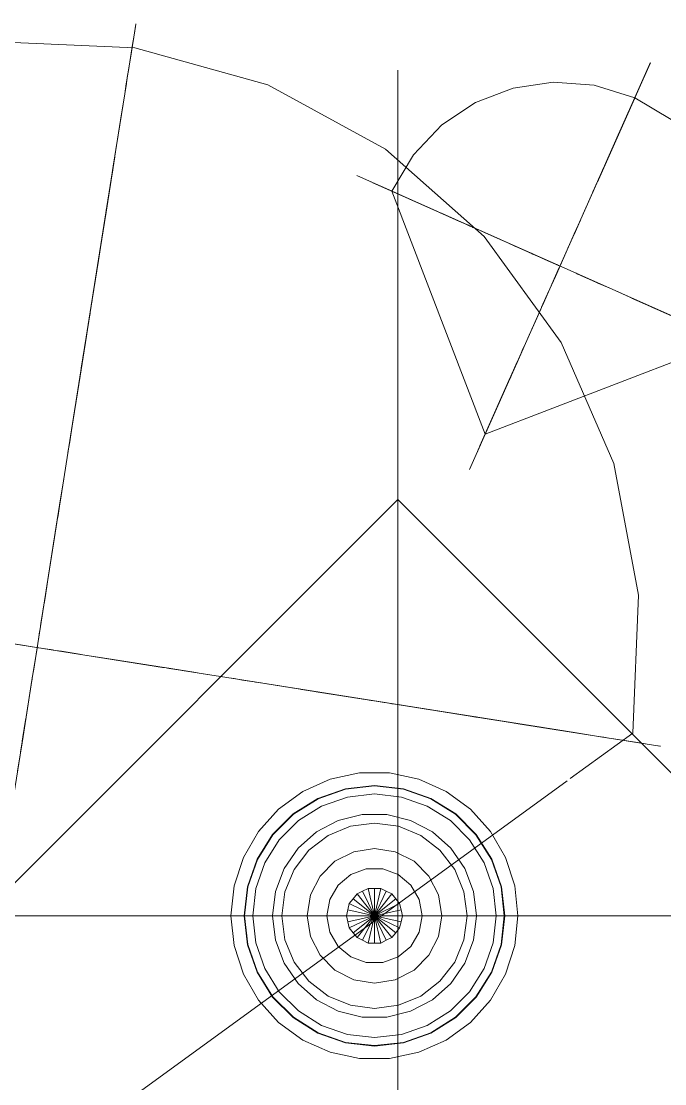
# Model space of a CAD drawing. Header units: inches. Extents: x -578 to 1873, y 397 to 1812.
# Drawn here: x 577.8 to 626.3, y 1001.2 to 1081.2 of the extents above; entities that cross this region are included whole.
import ezdxf

# ---------------------------------------------------------------- set-up
doc = ezdxf.new("R2010")
doc.units = ezdxf.units.IN
doc.header["$MEASUREMENT"] = 0
for name, color, linetype, lineweight in [('A-WALL', 113, 'Continuous', 13), ('L-PLNT', 71, 'Continuous', 9), ('L-SITE', 91, 'Continuous', 9)]:
    doc.layers.add(name, color=color, linetype=linetype, lineweight=lineweight)

# ---------------------------------------------------------------- blocks, each defined once
blk = doc.blocks.new('3D Cad File Example_dwg_Potted Tree - Potted Tree-1384878-_3D_-2992-Level 1')
at = {"layer": 'L-SITE'}
for p, q in [((-1.13, 10.753), (-3.341, 10.283)), ((1.13, 10.753), (-1.13, 10.753)), ((3.341, 10.283), (1.13, 10.753)), ((-3.341, 10.283), (-5.406, 9.364)), ((-2.183, 9.566), (0, 9.812)), ((0, 9.781), (-2.176, 9.536)), ((0, 9.812), (2.183, 9.566)), ((2.176, 9.536), (0, 9.781)), ((5.406, 9.364), (3.341, 10.283)), ((-5.406, 9.364), (-7.235, 8.035)), ((-6.118, 7.671), (-4.257, 8.84)), ((-4.244, 8.812), (-6.098, 7.647)), ((-4.257, 8.84), (-2.183, 9.566)), ((-2.176, 9.536), (-4.244, 8.812)), ((-3.979, 8.263), (-2.041, 8.941)), ((0, 9.171), (-2.041, 8.941)), ((2.041, 8.941), (0, 9.171)), ((3.979, 8.263), (2.041, 8.941)), ((4.244, 8.812), (2.176, 9.536)), ((2.183, 9.566), (4.257, 8.84)), ((4.244, 8.812), (6.098, 7.647)), ((4.257, 8.84), (6.118, 7.671)), ((5.406, 9.364), (7.235, 8.035)), ((-7.235, 8.035), (-8.747, 6.355)), ((-5.718, 7.17), (-3.979, 8.263)), ((5.718, 7.17), (3.979, 8.263)), ((8.747, 6.355), (7.235, 8.035)), ((-7.671, 6.118), (-6.118, 7.671)), ((-6.098, 7.647), (-7.647, 6.098)), ((-2.725, 7.186), (-0.926, 7.629)), ((0.926, 7.629), (-0.926, 7.629)), ((2.725, 7.186), (0.926, 7.629)), ((6.098, 7.647), (7.647, 6.098)), ((7.671, 6.118), (6.118, 7.671)), ((-5.718, 7.17), (-7.17, 5.718)), ((-4.366, 6.325), (-2.725, 7.186)), ((-3.49, 6.045), (-1.807, 6.743)), ((0, 6.981), (-1.807, 6.743)), ((1.807, 6.743), (0, 6.981)), ((3.49, 6.045), (1.807, 6.743)), ((4.366, 6.325), (2.725, 7.186)), ((7.17, 5.718), (5.718, 7.17)), ((-9.878, 4.398), (-8.747, 6.355)), ((-8.84, 4.257), (-7.671, 6.118)), ((-8.812, 4.244), (-7.647, 6.098)), ((-8.263, 3.979), (-7.17, 5.718)), ((-4.366, 6.325), (-5.753, 5.096)), ((-3.49, 6.045), (-4.936, 4.936)), ((4.936, 4.936), (3.49, 6.045)), ((5.753, 5.096), (4.366, 6.325)), ((8.263, 3.979), (7.17, 5.718)), ((7.647, 6.098), (8.812, 4.244)), ((8.84, 4.257), (7.671, 6.118)), ((8.747, 6.355), (9.878, 4.398)), ((-6.805, 3.572), (-5.753, 5.096)), ((-6.045, 3.49), (-4.936, 4.936)), ((-2.979, 4.1), (-1.566, 4.82)), ((0, 5.068), (-1.566, 4.82)), ((1.566, 4.82), (0, 5.068)), ((2.979, 4.1), (1.566, 4.82)), ((4.936, 4.936), (6.045, 3.49)), ((5.753, 5.096), (6.805, 3.572)), ((-9.878, 4.398), (-10.576, 2.248)), ((-9.566, 2.183), (-8.84, 4.257)), ((-8.812, 4.244), (-9.536, 2.176)), ((-2.979, 4.1), (-4.1, 2.979)), ((2.979, 4.1), (4.1, 2.979)), ((9.536, 2.176), (8.812, 4.244)), ((8.84, 4.257), (9.566, 2.183)), ((10.576, 2.248), (9.878, 4.398)), ((-8.941, 2.041), (-8.263, 3.979)), ((-7.462, 1.839), (-6.805, 3.572)), ((-6.743, 1.807), (-6.045, 3.49)), ((-0.622, 3.528), (-1.791, 3.103)), ((0.622, 3.528), (-0.622, 3.528)), ((1.791, 3.103), (0.622, 3.528)), ((6.743, 1.807), (6.045, 3.49)), ((7.462, 1.839), (6.805, 3.572)), ((8.941, 2.041), (8.263, 3.979)), ((-4.82, 1.566), (-4.1, 2.979)), ((-1.791, 3.103), (-2.744, 2.303)), ((2.744, 2.303), (1.791, 3.103)), ((4.82, 1.566), (4.1, 2.979)), ((-10.576, 2.248), (-10.813, 0)), ((-9.566, 2.183), (-9.812, 0)), ((-9.536, 2.176), (-9.781, 0)), ((-8.941, 2.041), (-9.171, 0)), ((-7.462, 1.839), (-7.685, 0)), ((-6.743, 1.807), (-6.981, 0)), ((-2.744, 2.303), (-3.367, 1.225)), ((-1.313, 1.646), (-1.605, 1.28)), ((-1.313, 1.646), (-0.891, 1.849)), ((-1.313, 1.646), (0, 0)), ((-0.469, 2.053), (-0.891, 1.849)), ((-0.891, 1.849), (0, 0)), ((-0.469, 2.053), (0, 2.053)), ((-0.469, 2.053), (0, 0)), ((0, 2.053), (0.469, 2.053)), ((0, 2.053), (0, 0)), ((0.469, 2.053), (0, 0)), ((0.891, 1.849), (0, 0)), ((1.313, 1.646), (0, 0)), ((0.891, 1.849), (0.469, 2.053)), ((1.313, 1.646), (0.891, 1.849)), ((1.313, 1.646), (1.605, 1.28)), ((2.744, 2.303), (3.367, 1.225)), ((6.981, 0), (6.743, 1.807)), ((7.685, 0), (7.462, 1.839)), ((9.171, 0), (8.941, 2.041)), ((9.536, 2.176), (9.781, 0)), ((9.566, 2.183), (9.812, 0)), ((10.576, 2.248), (10.813, 0)), ((-4.82, 1.566), (-5.068, 0)), ((-3.583, 0), (-3.367, 1.225)), ((-2.001, 0.457), (-1.897, 0.914)), ((-1.897, 0.914), (-1.605, 1.28)), ((-1.897, 0.914), (0, 0)), ((-1.605, 1.28), (0, 0)), ((1.605, 1.28), (0, 0)), ((1.897, 0.914), (0, 0)), ((1.897, 0.914), (1.605, 1.28)), ((2.001, 0.457), (1.897, 0.914)), ((3.583, 0), (3.367, 1.225)), ((5.068, 0), (4.82, 1.566)), ((-10.813, 0), (-10.576, -2.248)), ((-10.813, 0), (-9.812, 0)), ((-9.812, 0), (-9.566, -2.183)), ((-9.781, 0), (-9.536, -2.176)), ((-9.781, 0), (-9.171, 0)), ((-9.171, 0), (-8.941, -2.041)), ((-9.171, 0), (-7.685, 0)), ((-7.685, 0), (-7.462, -1.839)), ((-7.685, 0), (-6.981, 0)), ((-6.981, 0), (-6.743, -1.807)), ((-6.981, 0), (-5.068, 0)), ((-5.068, 0), (-4.82, -1.566)), ((-5.068, 0), (-3.583, 0)), ((-3.583, 0), (-3.367, -1.225)), ((-3.583, 0), (-2.105, 0)), ((-2.001, 0.457), (-2.105, 0)), ((-2.105, 0), (-2.001, -0.457)), ((-2.105, 0), (0, 0)), ((-2.001, 0.457), (0, 0)), ((-2.001, -0.457), (0, 0)), ((-1.897, -0.914), (0, 0)), ((-1.605, -1.28), (0, 0)), ((-1.313, -1.646), (0, 0)), ((-0.891, -1.849), (0, 0)), ((-0.469, -2.053), (0, 0)), ((2.001, 0.457), (0, 0)), ((2.105, 0), (0, 0)), ((0.469, -2.053), (0, 0)), ((0, -2.053), (0, 0)), ((1.313, -1.646), (0, 0)), ((0.891, -1.849), (0, 0)), ((2.001, -0.457), (0, 0)), ((1.897, -0.914), (0, 0)), ((1.605, -1.28), (0, 0)), ((2.001, 0.457), (2.105, 0)), ((2.105, 0), (2.001, -0.457)), ((3.583, 0), (2.105, 0)), ((3.583, 0), (3.367, -1.225)), ((5.068, 0), (3.583, 0)), ((5.068, 0), (4.82, -1.566)), ((6.981, 0), (5.068, 0)), ((6.981, 0), (6.743, -1.807)), ((7.685, 0), (6.981, 0)), ((7.685, 0), (7.462, -1.839)), ((9.171, 0), (7.685, 0)), ((9.171, 0), (8.941, -2.041)), ((9.781, 0), (9.171, 0)), ((9.781, 0), (9.536, -2.176)), ((9.812, 0), (9.566, -2.183)), ((10.813, 0), (9.812, 0)), ((10.813, 0), (10.576, -2.248)), ((-2.001, -0.457), (-1.897, -0.914)), ((2.001, -0.457), (1.897, -0.914)), ((-4.82, -1.566), (-4.1, -2.979)), ((-2.744, -2.303), (-3.367, -1.225)), ((-1.897, -0.914), (-1.605, -1.28)), ((-1.313, -1.646), (-1.605, -1.28)), ((1.313, -1.646), (1.605, -1.28)), ((1.897, -0.914), (1.605, -1.28)), ((2.744, -2.303), (3.367, -1.225)), ((4.82, -1.566), (4.1, -2.979)), ((-10.576, -2.248), (-9.878, -4.398)), ((-9.566, -2.183), (-8.84, -4.257)), ((-9.536, -2.176), (-8.812, -4.244)), ((-8.941, -2.041), (-8.263, -3.979)), ((-7.462, -1.839), (-6.805, -3.572)), ((-6.743, -1.807), (-6.045, -3.49)), ((-2.744, -2.303), (-1.791, -3.103)), ((-1.313, -1.646), (-0.891, -1.849)), ((-0.891, -1.849), (-0.469, -2.053)), ((-0.469, -2.053), (0, -2.053)), ((0.469, -2.053), (0, -2.053)), ((0.469, -2.053), (0.891, -1.849)), ((1.313, -1.646), (0.891, -1.849)), ((2.744, -2.303), (1.791, -3.103)), ((6.045, -3.49), (6.743, -1.807)), ((7.462, -1.839), (6.805, -3.572)), ((8.941, -2.041), (8.263, -3.979)), ((8.812, -4.244), (9.536, -2.176)), ((8.84, -4.257), (9.566, -2.183)), ((9.878, -4.398), (10.576, -2.248)), ((-2.979, -4.1), (-4.1, -2.979)), ((-1.791, -3.103), (-0.622, -3.528)), ((0.622, -3.528), (1.791, -3.103)), ((2.979, -4.1), (4.1, -2.979)), ((-8.263, -3.979), (-7.17, -5.718)), ((-5.753, -5.096), (-6.805, -3.572)), ((-4.936, -4.936), (-6.045, -3.49)), ((-0.622, -3.528), (0.622, -3.528)), ((6.045, -3.49), (4.936, -4.936)), ((5.753, -5.096), (6.805, -3.572)), ((8.263, -3.979), (7.17, -5.718)), ((-9.878, -4.398), (-8.747, -6.355)), ((-7.671, -6.118), (-8.84, -4.257)), ((-8.812, -4.244), (-7.647, -6.098)), ((-2.979, -4.1), (-1.566, -4.82)), ((1.566, -4.82), (2.979, -4.1)), ((8.812, -4.244), (7.647, -6.098)), ((7.671, -6.118), (8.84, -4.257)), ((9.878, -4.398), (8.747, -6.355)), ((-5.753, -5.096), (-4.366, -6.325)), ((-4.936, -4.936), (-3.49, -6.045)), ((-1.566, -4.82), (0, -5.068)), ((0, -5.068), (1.566, -4.82)), ((3.49, -6.045), (4.936, -4.936)), ((4.366, -6.325), (5.753, -5.096)), ((-8.747, -6.355), (-7.235, -8.035)), ((-6.118, -7.671), (-7.671, -6.118)), ((-7.647, -6.098), (-6.098, -7.647)), ((-7.17, -5.718), (-5.718, -7.17)), ((-4.366, -6.325), (-2.725, -7.186)), ((-3.49, -6.045), (-1.807, -6.743)), ((1.807, -6.743), (3.49, -6.045)), ((2.725, -7.186), (4.366, -6.325)), ((5.718, -7.17), (7.17, -5.718)), ((6.098, -7.647), (7.647, -6.098)), ((6.118, -7.671), (7.671, -6.118)), ((7.235, -8.035), (8.747, -6.355)), ((-5.718, -7.17), (-3.979, -8.263)), ((-2.725, -7.186), (-0.926, -7.629)), ((-1.807, -6.743), (0, -6.981)), ((0, -6.981), (1.807, -6.743)), ((0.926, -7.629), (2.725, -7.186)), ((5.718, -7.17), (3.979, -8.263)), ((-6.118, -7.671), (-4.257, -8.84)), ((-4.244, -8.812), (-6.098, -7.647)), ((-0.926, -7.629), (0.926, -7.629)), ((4.244, -8.812), (6.098, -7.647)), ((4.257, -8.84), (6.118, -7.671)), ((-5.406, -9.364), (-7.235, -8.035)), ((-3.979, -8.263), (-2.041, -8.941)), ((3.979, -8.263), (2.041, -8.941)), ((5.406, -9.364), (7.235, -8.035)), ((-5.406, -9.364), (-3.341, -10.283)), ((-4.257, -8.84), (-2.183, -9.566)), ((-4.244, -8.812), (-2.176, -9.536)), ((-2.183, -9.566), (0, -9.812)), ((-2.176, -9.536), (0, -9.781)), ((-2.041, -8.941), (0, -9.171)), ((0, -9.171), (2.041, -8.941)), ((0, -9.781), (2.176, -9.536)), ((0, -9.812), (2.183, -9.566)), ((2.176, -9.536), (4.244, -8.812)), ((2.183, -9.566), (4.257, -8.84)), ((3.341, -10.283), (5.406, -9.364)), ((-3.341, -10.283), (-1.13, -10.753)), ((1.13, -10.753), (3.341, -10.283)), ((-1.13, -10.753), (1.13, -10.753))]:
    blk.add_line(p, q, dxfattribs=at)
blk = doc.blocks.new('3D Cad File Example_dwg_RPC Shrub - Lupin 3_-10_-1394599-_3D_-2993-Level 1')
at = {"layer": 'L-PLNT'}
for p, q in [((0, 16.016), (0, 16.758)), ((0, 16.758), (0, 8.898)), ((0, 7.267), (0, 16.016)), ((0, 14.978), (0, 15.423)), ((0, 15.423), (0, 15.143)), ((0, 15.143), (0, 10.951)), ((0, 14.978), (0, 9.936)), ((0, 14.088), (0, 14.83)), ((0, 14.83), (0, 8.156)), ((0, 13.856), (-13.856, 0)), ((0, 9.194), (0, 14.088)), ((13.856, 0), (0, 13.856)), ((0, 8.14), (0, 10.951)), ((0, 9.87), (0, 10.084)), ((0, 10.084), (0, 8.898)), ((0, 8.156), (0, 9.936)), ((0, 9.521), (0, 9.897)), ((0, 9.897), (0, -10.099)), ((0, 9.87), (0, 9.476)), ((0, 7.118), (0, 9.639)), ((0, 9.593), (0, 9.639)), ((0, 9.593), (0, 9.505)), ((0, 9.521), (0, 9.188)), ((0, 9.505), (0, 9.389)), ((0, 9.476), (0, 6.822)), ((0, 9.389), (0, 9.257)), ((0, 9.257), (0, 9.123)), ((0, 8.898), (0, 9.194)), ((0, 9.188), (0, 8.88)), ((0, 8.343), (0, 9.144)), ((0, 9.144), (0, 7.563)), ((0, 9.123), (0, 8.999)), ((0, 8.898), (0, 8.999)), ((0, 8.88), (0, 8.58)), ((0, 8.58), (0, 8.272)), ((0, 7.803), (0, 8.343)), ((0, 6.822), (0, 8.305)), ((0, 8.204), (0, 8.305)), ((0, 8.272), (0, 7.939)), ((0, 8.204), (0, 8.08)), ((0, 7.563), (0, 8.14)), ((0, 8.08), (0, 7.945)), ((0, 7.945), (0, 7.813)), ((0, 7.939), (0, 7.563)), ((0, 7.813), (0, 7.697)), ((0, 7.479), (0, 7.803)), ((0, 7.609), (0, 7.697)), ((0, 7.563), (0, 7.609)), ((0, 7.415), (0, 7.563)), ((0, 7.426), (0, 7.563)), ((0, 7.479), (0, 7.415)), ((0, 7.426), (0, 7.321)), ((0, 6.377), (0, 7.422)), ((0, 7.415), (0, 7.422)), ((0, 6.822), (0, 7.415)), ((0, 7.321), (0, 7.239)), ((0, 7.267), (0, 7.118)), ((0, 7.239), (0, 7.172)), ((0, 7.172), (0, 7.11)), ((0, 7.11), (0, 7.046)), ((0, 7.046), (0, 6.97)), ((0, 6.97), (0, 6.377)), ((0, 6.822), (0, 5.932)), ((0, 3.559), (0, 5.932)), ((0, 5.19), (0, 5.339)), ((0, 4.301), (0, 5.339)), ((0, 5.19), (0, 4.301)), ((0, 4.301), (0, 3.559)), ((0, 4.301), (0, 3.707)), ((0, 3.114), (0, 3.707)), ((0, 2.037), (0, 3.389)), ((0, 3.389), (0, 3.198)), ((0, 3.198), (0, 2.373)), ((0, 2.224), (0, 3.114)), ((0, 2.373), (0, 2.224)), ((0, 2.037), (0, 2.224)), ((0, 2.224), (0, 0.845)), ((0, 1.038), (0, 1.483)), ((0, 1.483), (0, 0.117)), ((0, 1.038), (0, -1.335)), ((0, 0.845), (0, 0.206)), ((-13.856, 0), (-13.49, -3.175)), ((0, 0.117), (0, 0.206)), ((13.856, 0), (13.49, -3.175)), ((-15.997, 0), (-16.758, 0)), ((-16.758, 0), (-16.609, 0)), ((-8.898, 0), (-16.609, 0)), ((-16.448, 0), (-16.461, 0)), ((-16.461, 0), (-14.601, 0)), ((-16.448, 0), (-14.431, 0)), ((-15.997, 0), (-13.82, 0)), ((-14.601, 0), (-10.557, 0)), ((-8.008, 0), (-14.431, 0)), ((-10.381, 0), (-13.94, 0)), ((-13.94, 0), (-13.738, 0)), ((-13.738, 0), (-13.82, 0)), ((-13.792, 0), (-13.05, 0)), ((-13.792, 0), (-8.453, 0)), ((-13.05, 0), (-7.118, 0)), ((-8.749, 0), (-11.271, 0)), ((-11.271, 0), (-10.381, 0)), ((-7.86, 0), (-10.557, 0)), ((9.897, 0), (-10.099, 0)), ((-10.099, 0), (-8.327, 0)), ((-7.86, 0), (-9.788, 0)), ((-9.788, 0), (-9.701, 0)), ((-9.701, 0), (-9.54, 0)), ((-9.54, 0), (-9.33, 0)), ((-9.33, 0), (-9.092, 0)), ((-8.898, 0), (-9.194, 0)), ((-9.194, 0), (-8.008, 0)), ((-9.092, 0), (-8.852, 0)), ((-8.852, 0), (-8.631, 0)), ((-8.749, 0), (-8.356, 0)), ((-8.453, 0), (-8.631, 0)), ((-8.327, 0), (-8.356, 0)), ((-8.11, 0), (-8.156, 0)), ((-8.156, 0), (-5.91, 0)), ((-8.022, 0), (-8.11, 0)), ((-7.64, 0), (-8.022, 0)), ((-7.516, 0), (-7.64, 0)), ((-7.516, 0), (-7.415, 0)), ((-7.415, 0), (-4.597, 0)), ((-7.118, 0), (-6.97, 0)), ((-6.97, 0), (-6.109, 0)), ((-5.91, 0), (-6.109, 0)), ((-4.301, 0), (-5.042, 0)), ((-4.597, 0), (-5.042, 0)), ((-2.669, 0), (-4.301, 0)), ((-2.651, 0), (-3.784, 0)), ((-3.784, 0), (-3.739, 0)), ((-3.739, 0), (-3.137, 0)), ((-2.076, 0), (-3.137, 0)), ((-2.669, 0), (-2.373, 0)), ((-1.78, 0), (-2.651, 0)), ((-1.483, 0), (-2.373, 0)), ((-2.076, 0), (-1.78, 0)), ((-1.335, 0), (-1.483, 0)), ((1.038, 0), (-1.335, 0)), ((1.483, 0), (0.117, 0)), ((0.117, 0), (0.206, 0)), ((0.845, 0), (0.206, 0)), ((2.225, 0), (0.845, 0)), ((1.038, 0), (1.483, 0)), ((2.037, 0), (2.225, 0)), ((2.037, 0), (3.389, 0)), ((2.225, 0), (3.114, 0)), ((2.373, 0), (2.225, 0)), ((3.198, 0), (2.373, 0)), ((3.114, 0), (3.708, 0)), ((3.389, 0), (3.198, 0)), ((4.301, 0), (3.559, 0)), ((3.559, 0), (5.932, 0)), ((4.301, 0), (3.708, 0)), ((5.19, 0), (4.301, 0)), ((4.301, 0), (5.339, 0)), ((5.19, 0), (5.339, 0)), ((6.822, 0), (5.932, 0)), ((6.97, 0), (6.377, 0)), ((6.377, 0), (7.422, 0)), ((6.822, 0), (7.415, 0)), ((9.476, 0), (6.822, 0)), ((6.822, 0), (8.305, 0)), ((7.046, 0), (6.97, 0)), ((7.11, 0), (7.046, 0)), ((7.172, 0), (7.11, 0)), ((7.267, 0), (7.118, 0)), ((7.118, 0), (9.639, 0)), ((7.239, 0), (7.172, 0)), ((7.321, 0), (7.239, 0)), ((7.267, 0), (16.016, 0)), ((7.426, 0), (7.321, 0)), ((7.479, 0), (7.415, 0)), ((7.415, 0), (7.563, 0)), ((7.415, 0), (7.422, 0)), ((7.426, 0), (7.563, 0)), ((7.479, 0), (7.803, 0)), ((7.939, 0), (7.563, 0)), ((7.563, 0), (8.14, 0)), ((9.144, 0), (7.563, 0)), ((7.563, 0), (7.609, 0)), ((7.609, 0), (7.697, 0)), ((7.814, 0), (7.697, 0)), ((7.803, 0), (8.343, 0)), ((7.945, 0), (7.814, 0)), ((8.272, 0), (7.939, 0)), ((8.08, 0), (7.945, 0)), ((8.204, 0), (8.08, 0)), ((8.14, 0), (10.951, 0)), ((14.83, 0), (8.156, 0)), ((8.156, 0), (9.936, 0)), ((8.204, 0), (8.305, 0)), ((8.58, 0), (8.272, 0)), ((8.343, 0), (9.144, 0)), ((8.88, 0), (8.58, 0)), ((9.188, 0), (8.88, 0)), ((10.084, 0), (8.898, 0)), ((8.898, 0), (8.999, 0)), ((16.758, 0), (8.898, 0)), ((8.898, 0), (9.195, 0)), ((9.123, 0), (8.999, 0)), ((9.257, 0), (9.123, 0)), ((9.521, 0), (9.188, 0)), ((9.195, 0), (14.088, 0)), ((9.389, 0), (9.257, 0)), ((9.505, 0), (9.389, 0)), ((9.87, 0), (9.476, 0)), ((9.593, 0), (9.505, 0)), ((9.521, 0), (9.897, 0)), ((9.593, 0), (9.639, 0)), ((9.87, 0), (10.084, 0)), ((14.978, 0), (9.936, 0)), ((15.143, 0), (10.951, 0)), ((14.088, 0), (14.83, 0)), ((14.978, 0), (15.423, 0)), ((15.423, 0), (15.143, 0)), ((16.016, 0), (16.758, 0)), ((0, -1.335), (0, -1.483)), ((0, -1.483), (0, -2.373)), ((0, -2.076), (0, -1.78)), ((0, -1.78), (0, -2.651)), ((0, -2.076), (0, -3.138)), ((0, -2.669), (0, -2.373)), ((-13.49, -3.175), (-12.447, -6.091)), ((0, -2.651), (0, -3.784)), ((0, -2.669), (0, -4.301)), ((0, -3.739), (0, -3.138)), ((13.49, -3.175), (12.447, -6.091)), ((0, -3.784), (0, -3.739)), ((0, -4.301), (0, -5.042)), ((0, -7.415), (0, -4.597)), ((0, -4.597), (0, -5.042)), ((-12.447, -6.091), (-10.81, -8.663)), ((0, -8.156), (0, -5.91)), ((0, -5.91), (0, -6.109)), ((0, -6.97), (0, -6.109)), ((12.447, -6.091), (10.81, -8.663)), ((0, -7.118), (0, -6.97)), ((0, -13.05), (0, -7.118)), ((0, -7.516), (0, -7.415)), ((0, -7.516), (0, -7.64)), ((0, -7.64), (0, -8.022)), ((0, -7.86), (0, -9.788)), ((0, -7.86), (0, -10.558)), ((-10.81, -8.663), (-8.663, -10.81)), ((0, -9.195), (0, -8.008)), ((0, -8.008), (0, -14.431)), ((0, -8.022), (0, -8.11)), ((0, -8.11), (0, -8.156)), ((0, -10.099), (0, -8.327)), ((0, -8.327), (0, -8.356)), ((0, -8.75), (0, -8.356)), ((0, -13.792), (0, -8.453)), ((0, -8.453), (0, -8.631)), ((0, -8.852), (0, -8.631)), ((0, -8.75), (0, -11.271)), ((10.81, -8.663), (8.663, -10.81)), ((0, -9.092), (0, -8.852)), ((0, -8.898), (0, -9.195)), ((0, -8.898), (0, -16.609)), ((0, -9.33), (0, -9.092)), ((0, -9.54), (0, -9.33)), ((0, -9.701), (0, -9.54)), ((0, -9.788), (0, -9.701)), ((0, -11.271), (0, -10.381)), ((0, -10.381), (0, -13.94)), ((-8.663, -10.81), (-6.091, -12.447)), ((0, -14.602), (0, -10.558)), ((8.663, -10.81), (6.091, -12.447)), ((-6.091, -12.447), (-3.175, -13.49)), ((3.175, -13.49), (6.091, -12.447)), ((-3.175, -13.49), (0, -13.856)), ((0, -13.792), (0, -13.05)), ((0, -13.856), (3.175, -13.49)), ((0, -13.94), (0, -13.738)), ((0, -13.738), (0, -13.82)), ((0, -15.997), (0, -13.82)), ((0, -16.448), (0, -14.431)), ((0, -16.461), (0, -14.602)), ((0, -15.997), (0, -16.758)), ((0, -16.448), (0, -16.461)), ((0, -16.758), (0, -16.609))]:
    blk.add_line(p, q, dxfattribs=at)
blk = doc.blocks.new('3D Cad File Example_dwg_RPC Shrub - Prairie Dropseed 5_-0_-1394609-_3D_-V67-Level 1')
at = {"layer": 'L-PLNT'}
for p, q in [((0, 45.113), (-40.801, 4.312)), ((0.214, 12.373), (0.214, 7.107)), ((0.214, 10.093), (0.214, 7.918)), ((0.214, 7.445), (0.214, 8.618)), ((0.214, 8.471), (0.214, 6.128)), ((0.214, 7.918), (0.214, 7.978)), ((0.214, 7.978), (0.214, 7.923)), ((0.214, 7.923), (0.214, 7.425)), ((0.214, 6.606), (0.214, 7.918)), ((0.214, 7.918), (0.214, 7.789)), ((0.214, 7.789), (0.214, 7.461)), ((0.214, 7.461), (0.214, 6.187)), ((0.214, 7.445), (0.214, 7.425)), ((0.214, 3.16), (0.214, 7.107)), ((0.214, 6.606), (0.214, 3.48)), ((0.214, 6.187), (0.214, 5.964)), ((0.214, 5.991), (0.214, 6.128)), ((0.214, 5.964), (0.214, 5.991)), ((-41.004, 4.109), (-45.113, 0)), ((0.214, 3.48), (0.214, 0.707)), ((0.214, 3.16), (0.214, 3.109)), ((0.214, 3.109), (0.214, 2.974)), ((0.214, 2.974), (0.214, 2.3)), ((0.214, 2.3), (0.214, -8.918)), ((-47.282, 0.649), (-47.34, 0.649)), ((-47.134, 0.649), (-47.34, 0.649)), ((-47.165, 0.649), (-47.282, 0.649)), ((-47.165, 0.649), (-46.465, 0.649)), ((-47.134, 0.649), (-46.795, 0.649)), ((-46.795, 0.649), (-44.713, 0.649)), ((-46.465, 0.649), (-45.764, 0.649)), ((-45.764, 0.649), (-43.781, 0.649)), ((-44.713, 0.649), (-42.748, 0.649)), ((-43.781, 0.649), (-43.387, 0.649)), ((-43.387, 0.649), (-43.002, 0.649)), ((-43.002, 0.649), (-42.611, 0.649)), ((-42.758, 0.649), (-42.786, 0.649)), ((-42.786, 0.649), (-36.481, 0.649)), ((-42.611, 0.649), (-42.758, 0.649)), ((-42.748, 0.649), (-41.996, 0.649)), ((-41.996, 0.649), (-41.084, 0.649)), ((-41.084, 0.649), (-39.984, 0.649)), ((-39.984, 0.649), (-16.366, 0.649)), ((-38.232, 0.649), (-36.075, 0.649)), ((-38.232, 0.649), (-33.678, 0.649)), ((-37.181, 0.649), (-37.29, 0.649)), ((-37.29, 0.649), (-37.221, 0.649)), ((-37.221, 0.649), (-36.167, 0.649)), ((-37.094, 0.649), (-37.181, 0.649)), ((-37.181, 0.649), (-36.906, 0.649)), ((-37.181, 0.649), (-33.81, 0.649)), ((-37.094, 0.649), (-36.952, 0.649)), ((-36.952, 0.649), (-36.499, 0.649)), ((-36.906, 0.649), (-36.195, 0.649)), ((-36.499, 0.649), (-36.441, 0.649)), ((-36.441, 0.649), (-36.481, 0.649)), ((-36.195, 0.649), (-32.42, 0.649)), ((-35.955, 0.649), (-36.167, 0.649)), ((-36.075, 0.649), (-35.955, 0.649)), ((-27.723, 0.649), (-35.08, 0.649)), ((-32.978, 0.649), (-35.08, 0.649)), ((-33.81, 0.649), (-32.102, 0.649)), ((-33.678, 0.649), (-33.328, 0.649)), ((-32.912, 0.649), (-33.365, 0.649)), ((-33.365, 0.649), (-33.102, 0.649)), ((-33.328, 0.649), (-33.145, 0.649)), ((-33.249, 0.649), (-33.266, 0.649)), ((-33.266, 0.649), (-32.912, 0.649)), ((-33.249, 0.649), (-33.153, 0.649)), ((-33.153, 0.649), (-32.419, 0.649)), ((-33.145, 0.649), (-32.667, 0.649)), ((-33.102, 0.649), (-32.731, 0.649)), ((-26.497, 0.649), (-32.978, 0.649)), ((-32.731, 0.649), (-30.134, 0.649)), ((-29.65, 0.649), (-32.667, 0.649)), ((-32.42, 0.649), (-32.102, 0.649)), ((-32.419, 0.649), (-31.785, 0.649)), ((-31.785, 0.649), (-29.3, 0.649)), ((-30.134, 0.649), (-29.783, 0.649)), ((-29.783, 0.649), (-29.65, 0.649)), ((-29.3, 0.649), (-24.078, 0.649)), ((-27.723, 0.649), (-27.634, 0.649)), ((-27.634, 0.649), (-27.481, 0.649)), ((-27.481, 0.649), (-27.284, 0.649)), ((-27.284, 0.649), (-27.065, 0.649)), ((-27.065, 0.649), (-26.847, 0.649)), ((-26.847, 0.649), (-26.65, 0.649)), ((-26.65, 0.649), (-26.497, 0.649)), ((-24.078, 0.649), (-26.277, 0.649)), ((-26.251, 0.649), (-26.277, 0.649)), ((-26.251, 0.649), (-26.104, 0.649)), ((-26.104, 0.649), (-25.796, 0.649)), ((-21.067, 0.649), (-25.796, 0.649)), ((-24.985, 0.649), (-25.343, 0.649)), ((-25.343, 0.649), (-25.271, 0.649)), ((-25.271, 0.649), (-25.103, 0.649)), ((-25.103, 0.649), (-24.884, 0.649)), ((-24.985, 0.649), (-21.943, 0.649)), ((-24.884, 0.649), (-24.628, 0.649)), ((-24.628, 0.649), (-24.063, 0.649)), ((-23.519, 0.649), (-24.063, 0.649)), ((-23.519, 0.649), (-19.841, 0.649)), ((-21.943, 0.649), (-20.131, 0.649)), ((-21.019, 0.649), (-21.067, 0.649)), ((-20.192, 0.649), (-21.019, 0.649)), ((-20.131, 0.649), (-20.192, 0.649)), ((-19.777, 0.649), (-19.967, 0.649)), ((-19.967, 0.649), (-19.951, 0.649)), ((-19.951, 0.649), (-19.841, 0.649)), ((-19.841, 0.649), (-19.777, 0.649)), ((-19.841, 0.649), (-16.513, 0.649)), ((-15.462, 0.649), (-16.864, 0.649)), ((-16.475, 0.649), (-16.864, 0.649)), ((-16.513, 0.649), (-16.455, 0.649)), ((-16.455, 0.649), (-16.475, 0.649)), ((-10.854, 0.649), (-16.366, 0.649)), ((-15.065, 0.649), (-15.462, 0.649)), ((-14.806, 0.649), (-15.065, 0.649)), ((-14.806, 0.649), (-14.411, 0.649)), ((-14.411, 0.649), (-14.116, 0.649)), ((-14.116, 0.649), (-12.31, 0.649)), ((-12.31, 0.649), (-11.728, 0.649)), ((-11.26, 0.649), (-11.728, 0.649)), ((-9.507, 0.649), (-11.26, 0.649)), ((-9.857, 0.649), (-11.084, 0.649)), ((-11.084, 0.649), (-10.614, 0.649)), ((-10.745, 0.649), (-10.854, 0.649)), ((-10.582, 0.649), (-10.745, 0.649)), ((-10.614, 0.649), (-8.169, 0.649)), ((-10.377, 0.649), (-10.582, 0.649)), ((-10.14, 0.649), (-10.377, 0.649)), ((-9.883, 0.649), (-10.14, 0.649)), ((-9.617, 0.649), (-9.883, 0.649)), ((-9.857, 0.649), (-9.507, 0.649)), ((-9.353, 0.649), (-9.617, 0.649)), ((1.865, 0.649), (-9.353, 0.649)), ((-8.169, 0.649), (-4.778, 0.649)), ((-4.778, 0.649), (-3.749, 0.649)), ((-3.749, 0.649), (-3.276, 0.649)), ((-3.276, 0.649), (-3.029, 0.649)), ((-3.029, 0.649), (-2.565, 0.649)), ((-2.565, 0.649), (-1.8, 0.649)), ((-1.8, 0.649), (-1.635, 0.649)), ((-1.414, 0.649), (-1.635, 0.649)), ((-1.179, 0.649), (-1.414, 0.649)), ((-0.971, 0.649), (-1.179, 0.649)), ((-0.832, 0.649), (-0.971, 0.649)), ((-0.803, 0.649), (-0.925, 0.649)), ((-0.925, 0.649), (-0.6, 0.649)), ((-0.803, 0.649), (-0.832, 0.649)), ((-0.6, 0.649), (0.272, 0.649)), ((0.214, -0.165), (0.214, 0.707)), ((3.045, 0.649), (0.272, 0.649)), ((-45.113, 0), (-43.92, -10.337)), ((0.214, -0.49), (0.214, -0.165)), ((0.214, -0.368), (0.214, -0.49)), ((0.214, -0.368), (0.214, -0.397)), ((0.214, -0.397), (0.214, -0.536)), ((0.214, -0.536), (0.214, -0.744)), ((0.214, -0.744), (0.214, -0.979)), ((0.214, -0.979), (0.214, -1.2)), ((0.214, -1.365), (0.214, -1.2)), ((0.214, -2.13), (0.214, -1.365)), ((0.214, -2.594), (0.214, -2.13)), ((0.214, -2.841), (0.214, -2.594)), ((0.214, -3.314), (0.214, -2.841)), ((0.214, -4.343), (0.214, -3.314)), ((0.214, -7.734), (0.214, -4.343)), ((0.214, -10.178), (0.214, -7.734)), ((0.214, -8.918), (0.214, -9.182)), ((0.214, -9.422), (0.214, -9.072)), ((0.214, -9.072), (0.214, -10.825)), ((0.214, -9.182), (0.214, -9.448)), ((0.214, -9.422), (0.214, -10.649)), ((0.214, -9.448), (0.214, -9.705)), ((-43.92, -10.337), (-40.524, -19.83)), ((0.214, -9.705), (0.214, -9.942)), ((0.214, -9.942), (0.214, -10.147)), ((0.214, -10.147), (0.214, -10.31)), ((0.214, -10.649), (0.214, -10.178)), ((0.214, -10.31), (0.214, -10.419)), ((0.214, -10.419), (0.214, -15.931)), ((0.214, -10.825), (0.214, -11.293)), ((0.214, -11.875), (0.214, -11.293)), ((0.214, -13.681), (0.214, -11.875)), ((0.214, -13.976), (0.214, -13.681)), ((0.214, -14.371), (0.214, -13.976)), ((0.214, -14.371), (0.214, -14.63)), ((0.214, -14.63), (0.214, -15.027)), ((0.214, -15.027), (0.214, -16.429)), ((0.214, -39.549), (0.214, -15.931)), ((0.214, -16.078), (0.214, -16.02)), ((0.214, -16.02), (0.214, -16.04)), ((0.214, -16.04), (0.214, -16.429)), ((0.214, -19.406), (0.214, -16.078)), ((-40.524, -19.83), (-35.195, -28.206)), ((0.214, -19.406), (0.214, -19.342)), ((0.214, -19.342), (0.214, -19.532)), ((0.214, -23.084), (0.214, -19.406)), ((0.214, -19.516), (0.214, -19.406)), ((0.214, -19.532), (0.214, -19.516)), ((0.214, -21.508), (0.214, -19.696)), ((0.214, -19.696), (0.214, -19.757)), ((0.214, -19.757), (0.214, -20.584)), ((0.214, -20.584), (0.214, -20.632)), ((0.214, -20.632), (0.214, -25.361)), ((0.214, -24.55), (0.214, -21.508)), ((0.214, -23.084), (0.214, -23.628)), ((0.214, -24.193), (0.214, -23.628)), ((0.214, -28.865), (0.214, -23.643)), ((0.214, -23.643), (0.214, -25.842)), ((0.214, -24.449), (0.214, -24.193)), ((0.214, -24.668), (0.214, -24.449)), ((0.214, -24.55), (0.214, -24.908)), ((0.214, -24.836), (0.214, -24.668)), ((0.214, -24.908), (0.214, -24.836)), ((0.214, -25.669), (0.214, -25.361)), ((0.214, -25.816), (0.214, -25.669)), ((0.214, -25.816), (0.214, -25.842)), ((0.214, -26.215), (0.214, -26.062)), ((0.214, -26.062), (0.214, -32.543)), ((0.214, -26.412), (0.214, -26.215)), ((0.214, -26.63), (0.214, -26.412)), ((0.214, -26.849), (0.214, -26.63)), ((0.214, -27.046), (0.214, -26.849)), ((0.214, -27.199), (0.214, -27.046)), ((0.214, -27.288), (0.214, -27.199)), ((0.214, -27.288), (0.214, -34.645)), ((-35.195, -28.206), (-28.206, -35.195)), ((0.214, -31.35), (0.214, -28.865)), ((0.214, -29.348), (0.214, -29.215)), ((0.214, -29.215), (0.214, -32.232)), ((0.214, -29.699), (0.214, -29.348)), ((0.214, -32.296), (0.214, -29.699)), ((0.214, -31.984), (0.214, -31.35)), ((0.214, -31.985), (0.214, -31.667)), ((0.214, -33.375), (0.214, -31.667)), ((0.214, -32.718), (0.214, -31.984)), ((0.214, -35.759), (0.214, -31.985)), ((0.214, -32.71), (0.214, -32.232)), ((0.214, -32.667), (0.214, -32.296)), ((0.214, -32.831), (0.214, -32.477)), ((0.214, -32.477), (0.214, -32.93)), ((0.214, -32.543), (0.214, -34.645)), ((0.214, -32.93), (0.214, -32.667)), ((0.214, -32.893), (0.214, -32.71)), ((0.214, -32.814), (0.214, -32.718)), ((0.214, -32.814), (0.214, -32.831)), ((0.214, -33.243), (0.214, -32.893)), ((0.214, -37.797), (0.214, -33.243)), ((0.214, -36.746), (0.214, -33.375)), ((-28.206, -35.195), (-19.83, -40.524)), ((0.214, -35.64), (0.214, -35.52)), ((0.214, -35.52), (0.214, -35.732)), ((0.214, -37.797), (0.214, -35.64)), ((0.214, -36.786), (0.214, -35.732)), ((0.214, -36.471), (0.214, -35.759)), ((0.214, -36.064), (0.214, -36.006)), ((0.214, -36.006), (0.214, -36.046)), ((0.214, -42.351), (0.214, -36.046)), ((0.214, -36.517), (0.214, -36.064)), ((0.214, -36.746), (0.214, -36.471)), ((0.214, -36.659), (0.214, -36.517)), ((0.214, -36.659), (0.214, -36.746)), ((0.214, -36.746), (0.214, -36.855)), ((0.214, -36.855), (0.214, -36.786)), ((0.214, -40.649), (0.214, -39.549)), ((-19.83, -40.524), (-10.337, -43.92)), ((0.214, -41.561), (0.214, -40.649)), ((0.214, -42.313), (0.214, -41.561)), ((0.214, -42.567), (0.214, -42.176)), ((0.214, -42.176), (0.214, -42.323)), ((0.214, -44.278), (0.214, -42.313)), ((0.214, -42.323), (0.214, -42.351)), ((0.214, -42.952), (0.214, -42.567)), ((0.214, -43.346), (0.214, -42.952)), ((-10.337, -43.92), (0, -45.113)), ((0, -45.113), (10.337, -43.92)), ((0.214, -45.329), (0.214, -43.346)), ((0.214, -46.36), (0.214, -44.278)), ((0.214, -46.03), (0.214, -45.329)), ((0.214, -46.73), (0.214, -46.03)), ((0.214, -46.699), (0.214, -46.36)), ((0.214, -46.699), (0.214, -46.905)), ((0.214, -46.73), (0.214, -46.847)), ((0.214, -46.847), (0.214, -46.905))]:
    blk.add_line(p, q, dxfattribs=at)
blk = doc.blocks.new('3D Cad File Example_dwg_Tree - Honey-Locust - 15_ Canopy-1817699-_3D_-V75-Level 1')
at = {"layer": 'L-PLNT'}
for p, q in [((2, 63.474), (2, 63.676)), ((2, 63.676), (2, 63.501)), ((2, 63.501), (2, 62.753)), ((2, 63.474), (2, 63.089)), ((2, 62.715), (2, 63.089)), ((2, 62.753), (2, 61.24)), ((2, 62.547), (2, 62.715)), ((2, 62.329), (2, 62.547)), ((2, 61.76), (2, 62.329)), ((2, 61.76), (2, 60.969)), ((2, 61.24), (2, 59.299)), ((2, 60.969), (2, 60.087)), ((2, 60.087), (2, 59.243)), ((2, 59.299), (2, 57.431)), ((2, 59.243), (2, 58.567)), ((2, 58.188), (2, 58.567)), ((2, 58.174), (2, 58.188)), ((2, 58.188), (2, 58.165)), ((2, 58.051), (2, 58.188)), ((2, 58.125), (2, 58.174)), ((2, 58.165), (2, 58.112)), ((2, 58.034), (2, 58.125)), ((2, 58.112), (2, 58.051)), ((2, 58.051), (2, 58.006)), ((2, 57.998), (2, 58.051)), ((2, 57.894), (2, 58.034)), ((2, 58.006), (2, 57.998)), ((2, 57.696), (2, 57.894)), ((2, 57.433), (2, 57.696)), ((2, 57.099), (2, 57.433)), ((2, 57.431), (2, 55.681)), ((2, 56.559), (2, 57.099)), ((2, 55.767), (2, 56.559)), ((2, 54.846), (2, 55.767)), ((2, 55.681), (2, 54.095)), ((2, 54.846), (2, 53.916)), ((2, 54.095), (2, 52.719)), ((2, 53.916), (2, 53.102)), ((2, 53.102), (2, 52.524)), ((2, 52.719), (2, 51.598)), ((2, 52.524), (2, 52.304)), ((2, 52.304), (2, 52.118)), ((2, 52.118), (2, 51.62)), ((2, 51.62), (2, 50.897)), ((2, 51.598), (2, 50.778)), ((2, 50.897), (2, 50.037)), ((2, 50.778), (2, 50.233)), ((2, 50.233), (2, 49.859)), ((2, 50.037), (2, 49.127)), ((2, 49.859), (2, 49.589)), ((2, 49.589), (2, 49.353)), ((2, 49.353), (2, 49.082)), ((2, 49.127), (2, 48.255)), ((2, 49.082), (2, 48.708)), ((2, 48.708), (2, 48.163)), ((2, 48.255), (2, 47.509)), ((2, 48.163), (2, 47.579)), ((2, 47.876), (2, 47.979)), ((2, 47.902), (2, 47.979)), ((2, 47.498), (2, 47.902)), ((2, 47.742), (2, 47.876)), ((2, 47.648), (2, 47.751)), ((2, 47.751), (2, 47.727)), ((2, 47.727), (2, 47.742)), ((2, 47.441), (2, 47.648)), ((2, 47.579), (2, 47.121)), ((2, 47.509), (2, 46.815)), ((2, 46.618), (2, 47.498)), ((2, 47.15), (2, 47.441)), ((2, 46.796), (2, 47.15)), ((2, 47.121), (2, 46.768)), ((2, 46.815), (2, 46.041)), ((2, 46.4), (2, 46.796)), ((2, 46.768), (2, 46.498)), ((2, 45.112), (2, 46.618)), ((2, 46.498), (2, 46.292)), ((2, 45.984), (2, 46.4)), ((2, 46.292), (2, 46.127)), ((2, 46.127), (2, 45.984)), ((2, 46.041), (2, 45.187)), ((2, 45.187), (2, 44.253)), ((2, 43.453), (2, 45.112)), ((2, 44.253), (2, 43.239)), ((2, 42.146), (2, 43.453)), ((2, 43.239), (2, 42.145)), ((2, 41.086), (2, 42.146)), ((2, 42.145), (2, 40.971)), ((2, 40.171), (2, 41.086)), ((2, 40.971), (2, 39.991)), ((2, 39.298), (2, 40.171)), ((2, 39.991), (2, 39.404)), ((2, 39.404), (2, 39.095)), ((2, 38.364), (2, 39.298)), ((2, 38.95), (2, 39.095)), ((2, 38.855), (2, 38.95)), ((2, 38.695), (2, 38.855)), ((2, 38.355), (2, 38.695)), ((2, 37.266), (2, 38.364)), ((2, 37.718), (2, 38.355)), ((2, 36.806), (2, 37.718)), ((2, 36.263), (2, 37.266)), ((2, 35.719), (2, 36.806)), ((2, 35.623), (2, 36.263)), ((2, 34.556), (2, 35.719)), ((2, 35.253), (2, 35.623)), ((2, 35.062), (2, 35.253)), ((2, 34.959), (2, 35.062)), ((2, 34.852), (2, 34.959)), ((2, 34.65), (2, 34.852)), ((2, 34.457), (2, 34.65)), ((2, 33.415), (2, 34.556)), ((2, 34.359), (2, 34.457)), ((2, 34.239), (2, 34.359)), ((2, 33.977), (2, 34.239)), ((2, 33.456), (2, 33.977)), ((2, 32.557), (2, 33.456)), ((2, 32.397), (2, 33.415)), ((2, 31.163), (2, 32.557)), ((2, 31.599), (2, 32.397)), ((2, 31.343), (-29.343, 0)), ((2, 30.896), (2, 31.599)), ((33.343, 0), (2, 31.343)), ((2, 29.618), (2, 31.163)), ((2, 30.114), (2, 30.896)), ((2, 29.277), (2, 30.114)), ((2, 28.301), (2, 29.618)), ((2, 28.415), (2, 29.277)), ((2, 27.552), (2, 28.415)), ((2, 27.149), (2, 28.301)), ((2, 26.715), (2, 27.552)), ((2, 26.095), (2, 27.149)), ((2, 25.933), (2, 26.715)), ((2, 25.076), (2, 26.095)), ((2, 25.261), (2, 25.933)), ((2, 24.723), (2, 25.261)), ((2, 24.026), (2, 25.076)), ((2, 24.291), (2, 24.723)), ((2, 23.94), (2, 24.291)), ((2, 22.881), (2, 24.026)), ((2, 23.642), (2, 23.94)), ((2, 23.371), (2, 23.642)), ((2, 23.099), (2, 23.371)), ((2, 22.817), (2, 23.099)), ((2, 21.635), (2, 22.881)), ((2, 22.524), (2, 22.817)), ((2, 22.207), (2, 22.524)), ((2, 21.856), (2, 22.207)), ((2, 21.46), (2, 21.856)), ((2, 20.332), (2, 21.635)), ((2, 21.006), (2, 21.46)), ((2, 20.484), (2, 21.006)), ((2, 19.876), (2, 20.484)), ((2, 18.981), (2, 20.332)), ((2, 19.195), (2, 19.876)), ((2, 18.477), (2, 19.195)), ((2, 17.592), (2, 18.981)), ((2, 18.477), (2, 17.754)), ((2, 17.754), (2, 17.062)), ((2, 16.175), (2, 17.592)), ((2, 17.062), (2, 16.435)), ((2, 16.435), (2, 15.907)), ((2, 14.738), (2, 16.175)), ((2, 15.907), (2, 15.317)), ((2, 15.317), (2, 14.521)), ((2, 13.292), (2, 14.738)), ((2, 14.521), (2, 13.58)), ((2, 13.58), (2, 12.555)), ((2, 5.228), (2, 13.292)), ((2, 12.555), (2, 11.507)), ((2, 11.507), (2, 10.497)), ((2, 9.587), (2, 10.497)), ((2, 8.721), (2, 9.587)), ((2, 7.809), (2, 8.721)), ((2, 6.859), (2, 7.809)), ((2, 5.879), (2, 6.859)), ((2, 4.875), (2, 5.879)), ((2, 2.83), (2, 5.228)), ((2, 3.857), (2, 4.875)), ((2, 2.83), (2, 3.857)), ((2, 2.177), (2, 2.83)), ((2, 1.541), (2, 2.83)), ((2, 1.959), (2, 2.177)), ((2, 1.959), (2, 2.162)), ((2, -0.15), (2, 1.541)), ((-25.587, 0), (-28.42, 0)), ((-26.317, 0), (-27.219, 0)), ((-25.48, 0), (-26.317, 0)), ((-21.882, 0), (-25.587, 0)), ((-24.698, 0), (-25.48, 0)), ((-23.955, 0), (-24.698, 0)), ((-23.239, 0), (-23.955, 0)), ((-22.536, 0), (-23.239, 0)), ((-22.341, 0), (-22.536, 0)), ((-22.341, 0), (-22.101, 0)), ((-22.101, 0), (-21.77, 0)), ((-16.216, 0), (-21.882, 0)), ((-21.77, 0), (-21.301, 0)), ((-21.301, 0), (-20.649, 0)), ((-20.649, 0), (-19.768, 0)), ((-19.768, 0), (-18.613, 0)), ((-18.613, 0), (-17.403, 0)), ((-17.403, 0), (-16.353, 0)), ((-16.353, 0), (-15.41, 0)), ((-8.587, 0), (-16.216, 0)), ((-15.41, 0), (-14.521, 0)), ((-14.521, 0), (-13.631, 0)), ((-13.631, 0), (-12.688, 0)), ((-12.688, 0), (-11.639, 0)), ((-10.562, 0), (-11.639, 0)), ((-9.566, 0), (-10.562, 0)), ((-8.636, 0), (-9.566, 0)), ((-7.76, 0), (-8.636, 0)), ((-3.357, 0), (-8.587, 0)), ((-6.924, 0), (-7.76, 0)), ((-6.114, 0), (-6.924, 0)), ((-6.114, 0), (-5.318, 0)), ((-5.318, 0), (-1.177, 0)), ((-0.741, 0), (-3.357, 0)), ((-1.177, 0), (-0.521, 0)), ((-0.088, 0), (-0.741, 0)), ((-0.521, 0), (0.151, 0)), ((-0.295, 0), (-0.088, 0)), ((0.151, 0), (0.853, 0)), ((0.853, 0), (1.601, 0)), ((1.601, 0), (2.41, 0)), ((2.41, 0), (3.295, 0)), ((3.295, 0), (4.271, 0)), ((4.271, 0), (5.4, 0)), ((5.4, 0), (6.659, 0)), ((5.901, 0), (6.451, 0)), ((6.451, 0), (8.412, 0)), ((6.659, 0), (7.937, 0)), ((7.937, 0), (9.123, 0)), ((8.412, 0), (12.989, 0)), ((9.123, 0), (10.108, 0)), ((10.108, 0), (10.779, 0)), ((10.779, 0), (11.028, 0)), ((11.028, 0), (11.213, 0)), ((11.213, 0), (11.711, 0)), ((11.711, 0), (12.434, 0)), ((12.434, 0), (13.295, 0)), ((12.989, 0), (13.922, 0)), ((13.295, 0), (14.205, 0)), ((13.922, 0), (14.847, 0)), ((14.205, 0), (15.076, 0)), ((14.847, 0), (15.757, 0)), ((15.076, 0), (15.822, 0)), ((15.757, 0), (16.644, 0)), ((15.822, 0), (16.382, 0)), ((16.382, 0), (16.8, 0)), ((16.644, 0), (17.5, 0)), ((16.8, 0), (17.149, 0)), ((17.149, 0), (17.502, 0)), ((17.5, 0), (18.319, 0)), ((17.502, 0), (17.932, 0)), ((17.932, 0), (18.51, 0)), ((18.319, 0), (19.092, 0)), ((19.31, 0), (18.51, 0)), ((19.092, 0), (19.892, 0)), ((20.291, 0), (19.31, 0)), ((19.892, 0), (20.794, 0)), ((21.345, 0), (20.291, 0)), ((20.794, 0), (21.796, 0)), ((22.438, 0), (21.345, 0)), ((21.796, 0), (22.894, 0)), ((2, -2.053), (2, -0.15)), ((2, -1.964), (2, -1.528)), ((2, -1.528), (2, -2.4)), ((2, -1.964), (2, -5.016)), ((2, -3.984), (2, -2.053)), ((2, -2.4), (2, -4.362)), ((2, -3.376), (2, -3.49)), ((2, -3.49), (2, -8.067)), ((2, -4.362), (2, -3.49)), ((2, -4.362), (2, -3.49)), ((2, -5.754), (2, -3.984)), ((2, -5.016), (2, -4.362)), ((2, -7.177), (2, -5.754)), ((2, -8.067), (2, -7.177)), ((2, -8.067), (2, -11.554)), ((2, -8.665), (2, -8.067)), ((2, -9.332), (2, -8.665)), ((2, -10.057), (2, -9.332)), ((2, -10.827), (2, -10.057)), ((2, -11.631), (2, -10.827)), ((2, -11.554), (2, -16.349)), ((2, -12.459), (2, -11.631)), ((2, -13.297), (2, -12.459))]:
    blk.add_line(p, q, dxfattribs=at)
blk = doc.blocks.new('3D Cad File Example_dwg-2744-Level 1')
for name, p, rotation in [('3D Cad File Example_dwg_RPC Shrub - Prairie Dropseed 5_-0_-1394609-_3D_-V67-Level 1', (-318.353, -135.125), 171), ('3D Cad File Example_dwg_RPC Shrub - Lupin 3_-10_-1394599-_3D_-2993-Level 1', (-279.277, -107.014), 156)]:
    blk.add_blockref(name, p, dxfattribs=dict(rotation=rotation))
for name, p in [('3D Cad File Example_dwg_Tree - Honey-Locust - 15_ Canopy-1817699-_3D_-V75-Level 1', (-293.5, -155.937)), ('3D Cad File Example_dwg_Potted Tree - Potted Tree-1384878-_3D_-2992-Level 1', (-293.25, -155.937))]:
    blk.add_blockref(name, p)

msp = doc.modelspace()

# ---------------------------------------------------------------- block references
at = {"layer": 'A-WALL', "color": 30, "lineweight": 9}
msp.add_blockref('3D Cad File Example_dwg-2744-Level 1', (897.689, 1169.788), dxfattribs=at)

doc.saveas('drawing.dxf')
